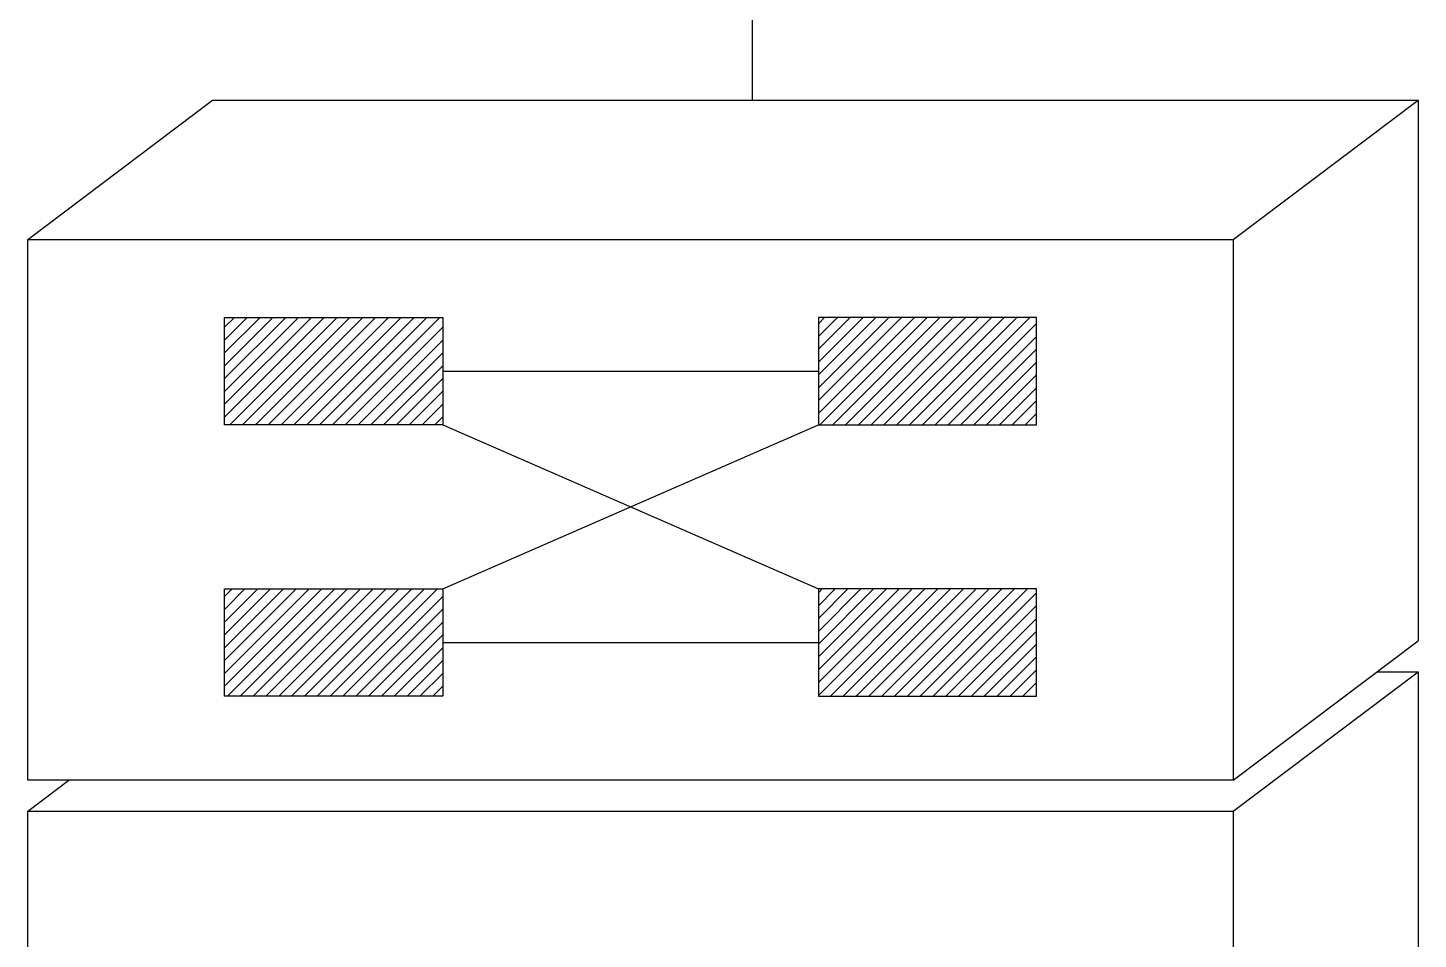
# Model space of a CAD drawing. Header units: millimetres. Extents: x 4 to 3929, y -454 to 587.
# Drawn here: x 1984.61 to 2011.49, y -296.28 to -278.64 of the extents above; entities that cross this region are included whole.
import ezdxf

# ---------------------------------------------------------------- set-up
doc = ezdxf.new("R2010")
doc.units = ezdxf.units.MM
doc.header["$LTSCALE"] = 10
doc.layers.add('CZ-LIN1', color=7, linetype='Continuous')
doc.layers.add('CZ-SYMB', color=2, linetype='Continuous')

msp = doc.modelspace()

# ---------------------------------------------------------------- linework, layer by layer
at = {"layer": 'CZ-LIN1'}
msp.add_line((1998.615, 68.515), (1998.615, -280.043), dxfattribs=at)
at = {"layer": 'CZ-SYMB', "linetype": 'Continuous'}
for p, q in [((1984.607, -282.743), (1988.181, -280.043)), ((1988.181, -280.043), (2011.493, -280.043)), ((2007.918, -282.743), (2011.493, -280.043)), ((2011.493, -280.043), (2011.493, -290.507)), ((2011.493, -280.043), (2011.493, -290.507)), ((1984.607, -282.743), (2007.918, -282.743)), ((1984.607, -293.206), (1984.607, -282.743)), ((2007.918, -282.743), (2007.918, -293.206)), ((1988.412, -284.441), (1988.602, -284.251)), ((1988.412, -284.689), (1988.85, -284.251)), ((1988.412, -284.937), (1989.098, -284.251)), ((1988.412, -285.185), (1989.346, -284.251)), ((1988.412, -285.433), (1989.594, -284.251)), ((1988.412, -285.682), (1989.842, -284.251)), ((1988.412, -285.93), (1990.091, -284.251)), ((1988.412, -286.178), (1990.339, -284.251)), ((1988.412, -284.251), (1992.631, -284.251)), ((1988.412, -286.327), (1988.412, -284.251)), ((1988.511, -286.327), (1990.587, -284.251)), ((1988.759, -286.327), (1990.835, -284.251)), ((1989.007, -286.327), (1991.083, -284.251)), ((1989.255, -286.327), (1991.331, -284.251)), ((1989.503, -286.327), (1991.579, -284.251)), ((1989.752, -286.327), (1991.827, -284.251)), ((1990, -286.327), (1992.075, -284.251)), ((1990.248, -286.327), (1992.323, -284.251)), ((1990.496, -286.327), (1992.571, -284.251)), ((1990.744, -286.327), (1992.631, -284.44)), ((1992.631, -284.251), (1992.631, -286.327)), ((1999.894, -284.371), (2000.014, -284.251)), ((1999.894, -284.619), (2000.262, -284.251)), ((1999.894, -284.867), (2000.51, -284.251)), ((1999.894, -285.115), (2000.758, -284.251)), ((1999.894, -285.363), (2001.006, -284.251)), ((1999.894, -285.611), (2001.254, -284.251)), ((1999.894, -285.859), (2001.502, -284.251)), ((1999.894, -286.107), (2001.75, -284.251)), ((2004.113, -284.251), (1999.894, -284.251)), ((1999.894, -284.251), (1999.894, -286.327)), ((1999.923, -286.327), (2001.998, -284.251)), ((2000.171, -286.327), (2002.246, -284.251)), ((2000.419, -286.327), (2002.494, -284.251)), ((2000.667, -286.327), (2002.742, -284.251)), ((2000.915, -286.327), (2002.99, -284.251)), ((2001.163, -286.327), (2003.239, -284.251)), ((2001.411, -286.327), (2003.487, -284.251)), ((2001.659, -286.327), (2003.735, -284.251)), ((2001.907, -286.327), (2003.983, -284.251)), ((2002.155, -286.327), (2004.113, -284.369)), ((2004.113, -286.327), (2004.113, -284.251)), ((1990.992, -286.327), (1992.631, -284.688)), ((2002.403, -286.327), (2004.113, -284.617)), ((1991.24, -286.327), (1992.631, -284.936)), ((2002.651, -286.327), (2004.113, -284.865)), ((1991.488, -286.327), (1992.631, -285.184)), ((2002.9, -286.327), (2004.113, -285.114)), ((1991.736, -286.327), (1992.631, -285.432)), ((1992.631, -285.289), (1999.894, -285.289)), ((2003.148, -286.327), (2004.113, -285.362)), ((1991.984, -286.327), (1992.631, -285.68)), ((2003.396, -286.327), (2004.113, -285.61)), ((1992.232, -286.327), (1992.631, -285.928)), ((2003.644, -286.327), (2004.113, -285.858)), ((1992.631, -286.327), (1988.412, -286.327)), ((1992.48, -286.327), (1992.631, -286.176)), ((1992.631, -286.327), (1999.894, -289.505)), ((1992.631, -289.505), (1999.894, -286.327)), ((1999.894, -286.327), (2004.113, -286.327)), ((2003.892, -286.327), (2004.113, -286.106)), ((1988.412, -289.651), (1988.558, -289.505)), ((1988.412, -289.899), (1988.806, -289.505)), ((1988.412, -290.147), (1989.054, -289.505)), ((1988.412, -290.395), (1989.302, -289.505)), ((1988.412, -290.643), (1989.55, -289.505)), ((1988.412, -290.891), (1989.798, -289.505)), ((1988.412, -291.139), (1990.046, -289.505)), ((1988.412, -291.387), (1990.294, -289.505)), ((1988.412, -289.505), (1992.631, -289.505)), ((1988.412, -291.581), (1988.412, -289.505)), ((1988.467, -291.581), (1990.542, -289.505)), ((1988.715, -291.581), (1990.791, -289.505)), ((1988.963, -291.581), (1991.039, -289.505)), ((1989.211, -291.581), (1991.287, -289.505)), ((1989.459, -291.581), (1991.535, -289.505)), ((1989.707, -291.581), (1991.783, -289.505)), ((1989.955, -291.581), (1992.031, -289.505)), ((1990.203, -291.581), (1992.279, -289.505)), ((1990.452, -291.581), (1992.527, -289.505)), ((1992.631, -289.505), (1992.631, -291.581)), ((1999.894, -289.58), (1999.969, -289.505)), ((1999.894, -289.828), (2000.217, -289.505)), ((1999.894, -290.076), (2000.465, -289.505)), ((1999.894, -290.325), (2000.714, -289.505)), ((1999.894, -290.573), (2000.962, -289.505)), ((1999.894, -290.821), (2001.21, -289.505)), ((1999.894, -291.069), (2001.458, -289.505)), ((1999.894, -291.317), (2001.706, -289.505)), ((1999.894, -291.565), (2001.954, -289.505)), ((2004.113, -289.505), (1999.894, -289.505)), ((1999.894, -289.505), (1999.894, -291.581)), ((2000.126, -291.581), (2002.202, -289.505)), ((2000.375, -291.581), (2002.45, -289.505)), ((2000.623, -291.581), (2002.698, -289.505)), ((2000.871, -291.581), (2002.946, -289.505)), ((2001.119, -291.581), (2003.194, -289.505)), ((2001.367, -291.581), (2003.442, -289.505)), ((2001.615, -291.581), (2003.69, -289.505)), ((2001.863, -291.581), (2003.939, -289.505)), ((2004.113, -291.581), (2004.113, -289.505)), ((1990.7, -291.581), (1992.631, -289.649)), ((2002.111, -291.581), (2004.113, -289.579)), ((2002.359, -291.581), (2004.113, -289.827)), ((1990.948, -291.581), (1992.631, -289.897)), ((2002.607, -291.581), (2004.113, -290.075)), ((1991.196, -291.581), (1992.631, -290.145)), ((2002.855, -291.581), (2004.113, -290.323)), ((1991.444, -291.581), (1992.631, -290.394)), ((1991.692, -291.581), (1992.631, -290.642)), ((1992.631, -290.543), (1999.894, -290.543)), ((2003.103, -291.581), (2004.113, -290.571)), ((2007.918, -293.206), (2011.493, -290.507)), ((1991.94, -291.581), (1992.631, -290.89)), ((2003.351, -291.581), (2004.113, -290.819)), ((1992.188, -291.581), (1992.631, -291.138)), ((2003.6, -291.581), (2004.113, -291.067)), ((2007.918, -293.807), (2011.493, -291.107)), ((2010.698, -291.107), (2011.493, -291.107)), ((2011.493, -291.107), (2011.493, -315.332)), ((1992.436, -291.581), (1992.631, -291.386)), ((2003.848, -291.581), (2004.113, -291.315)), ((1992.631, -291.581), (1988.412, -291.581)), ((1999.894, -291.581), (2004.113, -291.581)), ((2004.096, -291.581), (2004.113, -291.563)), ((2007.918, -293.206), (1984.607, -293.206)), ((1984.607, -293.807), (1985.401, -293.206)), ((1984.607, -293.807), (2007.918, -293.807)), ((1984.607, -318.032), (1984.607, -293.807)), ((2007.918, -293.807), (2007.918, -318.032))]:
    msp.add_line(p, q, dxfattribs=at)

doc.saveas('drawing.dxf')
